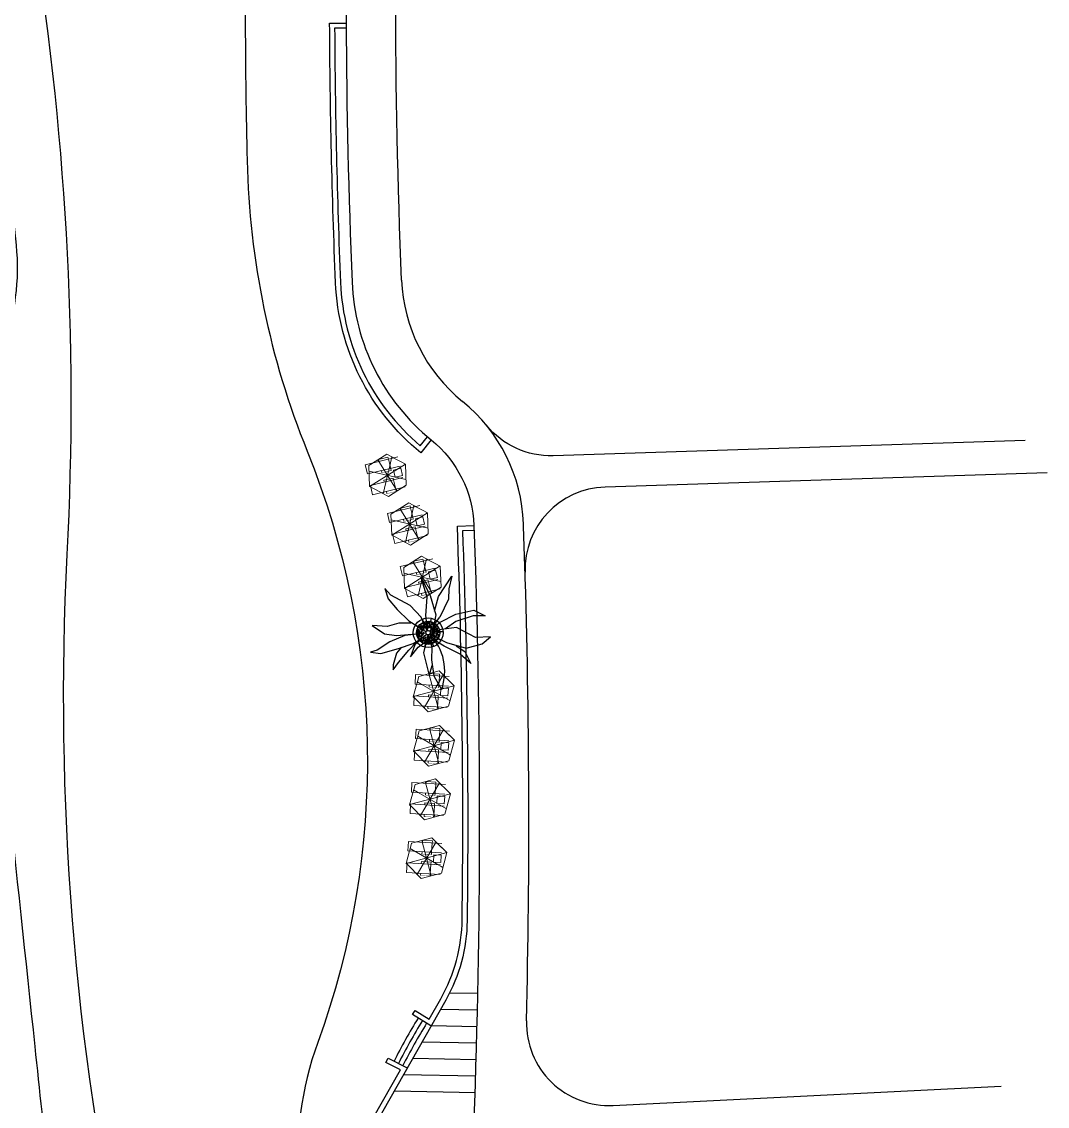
# Model space of a CAD drawing. Extents: x 309418 to 1212698, y 3438380 to 6877191.
# Drawn here: x 606320.7 to 606382.7, y 3438912.8 to 3438978.4 of the extents above; entities that cross this region are included whole.
import ezdxf

# ---------------------------------------------------------------- set-up
doc = ezdxf.new("R2010")
doc.units = 0
doc.header["$MEASUREMENT"] = 0
doc.set_wipeout_variables(frame=1)
for name, color, linetype in [('DRAFT LINES', 32, 'Continuous'), ('DRAFT-LINES', 10, 'Continuous'), ('HW-LS-XR-Base v1$0$LA-DT-STAIRS', 20, 'Continuous'), ('LA-HARD-PAVE-HATCH-MARBLE-TYPE (PV - MT-BG-01-AN - RA- ∅ - 01)', 227, 'Continuous'), ('LA-HARD-PAVE-HATCH-WOOD-TYPE( PV - WO-DW-01-∅ - ∅-∅ - 04)', 17, 'Continuous'), ('LA-HARD-PAVE-LINE-01', 30, 'Continuous'), ('LA-PLNT-PALMS', 251, 'Continuous'), ('LA-PLNT-TREE-TRUNK', 52, 'Continuous')]:
    doc.layers.add(name, color=color, linetype=linetype)
doc.layers.add('HW-LA-SF-LOUNGE CHAIRS', color=215, linetype='Continuous', lineweight=0)
doc.layers.add('L-CON-SF-CABANA', color=215, linetype='Continuous', lineweight=0)

# ---------------------------------------------------------------- blocks, each defined once
blk = doc.blocks.new('Lounge 1')
at = {"lineweight": 13, "extrusion": (0, 0, -1)}
blk.add_line((0.411, 1.439), (0.411, 0.859), dxfattribs=at)
blk.add_wipeout([(0.29, 0.859), (0.29, 0), (-0.29, 0), (-0.29, 0.859), (-0.411, 0.859), (-0.411, 1.439), (-0.29, 1.439), (-0.29, 2.03), (0.29, 2.03), (0.29, 1.439), (0.411, 1.439), (0.411, 0.859)])
at = {"extrusion": (0, 0, -1)}
for p, q in [((-0.29, 2.03), (-0.29, 0)), ((0.29, 2.03), (0.29, 0)), ((0.29, 0), (-0.29, 0))]:
    blk.add_line(p, q, dxfattribs=at)
at = {"lineweight": 13, "extrusion": (0, 0, -1)}
for p, q in [((-0.29, 1.439), (-0.411, 1.439)), ((-0.411, 1.439), (-0.411, 0.859)), ((0.411, 1.439), (0.29, 1.439)), ((-0.29, 0.859), (-0.411, 0.859)), ((0.411, 0.859), (0.29, 0.859))]:
    blk.add_line(p, q, dxfattribs=at)
blk.add_lwpolyline([(0.29, 1.439), (-0.29, 1.439)])
blk = doc.blocks.new('umbrella')
blk.add_lwpolyline([(-0.328, 1.236), (-1.23, 0.331), (-0.897, -0.902), (0.338, -1.231), (1.239, -0.326), (0.907, 0.907)], close=True)
for points in [[(0.329, -1.229), (-0.331, 1.235)], [(1.074, 0.287), (-1.064, -0.282)]]:
    blk.add_lwpolyline(points)
at = {"layer": 'L-CON-SF-CABANA', "extrusion": (0, 0, -1)}
for p, q in [((0.575, 0.995), (-0.571, -0.989)), ((-0.987, 0.575), (0.996, -0.57))]:
    blk.add_line(p, q, dxfattribs=at)
blk = doc.blocks.new('LA-SIDE TABLE-0')
at = {"layer": 'HW-LA-SF-LOUNGE CHAIRS'}
blk.add_lwpolyline([(-0.161, 0.157), (0.161, -0.157), (-0.153, -0.479), (-0.475, -0.166)], close=True, dxfattribs=at)
blk = doc.blocks.new('*U449')
at = {"layer": 'HW-LA-SF-LOUNGE CHAIRS', "rotation": 186.5204444387181}
blk.add_blockref('Lounge 1', (-0.779, 1.074), dxfattribs=at)
blk.add_blockref('Lounge 1', (0.513, 1.222), dxfattribs=at)
at = {"rotation": 230.7307162778564}
blk.add_blockref('LA-SIDE TABLE-0', (0.097, -0.869), dxfattribs=at)
at = {"layer": 'HW-LA-SF-LOUNGE CHAIRS', "rotation": 190.0294377165374}
blk.add_blockref('umbrella', (-0.003, 0.006), dxfattribs=at)
blk = doc.blocks.new('*U450')
at = {"layer": 'HW-LA-SF-LOUNGE CHAIRS', "rotation": 186.5204444387181}
blk.add_blockref('Lounge 1', (-0.779, 1.074), dxfattribs=at)
blk.add_blockref('Lounge 1', (0.513, 1.222), dxfattribs=at)
at = {"rotation": 230.7307162778564}
blk.add_blockref('LA-SIDE TABLE-0', (0.097, -0.869), dxfattribs=at)
at = {"layer": 'HW-LA-SF-LOUNGE CHAIRS', "rotation": 190.0294377165374}
blk.add_blockref('umbrella', (-0.003, 0.006), dxfattribs=at)
blk = doc.blocks.new('*U451')
at = {"layer": 'HW-LA-SF-LOUNGE CHAIRS', "rotation": 186.5204444387181}
blk.add_blockref('Lounge 1', (-0.779, 1.074), dxfattribs=at)
blk.add_blockref('Lounge 1', (0.513, 1.222), dxfattribs=at)
at = {"rotation": 230.7307162778564}
blk.add_blockref('LA-SIDE TABLE-0', (0.097, -0.869), dxfattribs=at)
at = {"layer": 'HW-LA-SF-LOUNGE CHAIRS', "rotation": 190.0294377165374}
blk.add_blockref('umbrella', (-0.003, 0.006), dxfattribs=at)
blk = doc.blocks.new('*U452')
at = {"layer": 'HW-LA-SF-LOUNGE CHAIRS', "rotation": 169.3070621231243}
blk.add_blockref('Lounge 1', (-0.426, 1.256), dxfattribs=at)
blk.add_blockref('Lounge 1', (0.851, 1.015), dxfattribs=at)
at = {"rotation": 213.5173339622626}
blk.add_blockref('LA-SIDE TABLE-0', (-0.164, -0.859), dxfattribs=at)
at = {"layer": 'HW-LA-SF-LOUNGE CHAIRS', "rotation": 172.8160554009435}
blk.add_blockref('umbrella', (-0.001, 0.006), dxfattribs=at)
blk = doc.blocks.new('*U453')
at = {"layer": 'HW-LA-SF-LOUNGE CHAIRS', "rotation": 169.3070621231243}
blk.add_blockref('Lounge 1', (-0.426, 1.256), dxfattribs=at)
blk.add_blockref('Lounge 1', (0.851, 1.015), dxfattribs=at)
at = {"rotation": 213.5173339622626}
blk.add_blockref('LA-SIDE TABLE-0', (-0.164, -0.859), dxfattribs=at)
at = {"layer": 'HW-LA-SF-LOUNGE CHAIRS', "rotation": 172.8160554009435}
blk.add_blockref('umbrella', (-0.001, 0.006), dxfattribs=at)
blk = doc.blocks.new('*U447')
at = {"layer": 'HW-LA-SF-LOUNGE CHAIRS', "rotation": 169.3070621231243}
blk.add_blockref('Lounge 1', (-0.426, 1.256), dxfattribs=at)
blk.add_blockref('Lounge 1', (0.851, 1.015), dxfattribs=at)
at = {"rotation": 213.5173339622626}
blk.add_blockref('LA-SIDE TABLE-0', (-0.164, -0.859), dxfattribs=at)
at = {"layer": 'HW-LA-SF-LOUNGE CHAIRS', "rotation": 172.8160554009435}
blk.add_blockref('umbrella', (-0.001, 0.006), dxfattribs=at)
blk = doc.blocks.new('*U448')
at = {"layer": 'HW-LA-SF-LOUNGE CHAIRS', "rotation": 169.3070621231243}
blk.add_blockref('Lounge 1', (-0.426, 1.256), dxfattribs=at)
blk.add_blockref('Lounge 1', (0.851, 1.015), dxfattribs=at)
at = {"rotation": 213.5173339622626}
blk.add_blockref('LA-SIDE TABLE-0', (-0.164, -0.859), dxfattribs=at)
at = {"layer": 'HW-LA-SF-LOUNGE CHAIRS', "rotation": 172.8160554009435}
blk.add_blockref('umbrella', (-0.001, 0.006), dxfattribs=at)
blk = doc.blocks.new('GH-B-LA-HD-FURN-Tree-Pit-140-C2')
blk.add_wipeout([(-0.285, 0.639), (-0.331, 0.617), (-0.371, 0.593), (-0.464, 0.524), (-0.509, 0.48), (-0.547, 0.437), (-0.566, 0.411), (-0.593, 0.373), (-0.614, 0.337), (-0.643, 0.276), (-0.665, 0.22), (-0.683, 0.154), (-0.692, 0.107), (-0.698, 0.047), (-0.7, 0.008), (-0.7, -0.016), (-0.696, -0.075), (-0.684, -0.149), (-0.657, -0.241), (-0.632, -0.301), (-0.605, -0.352), (-0.578, -0.395), (-0.516, -0.473), (-0.43, -0.552), (-0.377, -0.59), (-0.308, -0.629), (-0.192, -0.673), (-0.137, -0.686), (-0.026, -0.7), (0.028, -0.699), (0.16, -0.681), (0.232, -0.66), (0.287, -0.638), (0.411, -0.567), (0.473, -0.516), (0.517, -0.472), (0.565, -0.413), (0.608, -0.346), (0.66, -0.234), (0.679, -0.17), (0.695, -0.08), (0.699, 0.027), (0.674, 0.189), (0.649, 0.262), (0.618, 0.329), (0.576, 0.398), (0.529, 0.458), (0.47, 0.518), (0.414, 0.565), (0.336, 0.614), (0.277, 0.643), (0.234, 0.66), (0.176, 0.677), (0.135, 0.687), (0.1, 0.693), (0.045, 0.699), (0.004, 0.7), (-0.03, 0.699), (-0.071, 0.696), (-0.096, 0.693), (-0.124, 0.689), (-0.195, 0.672)])
at = {"linetype": 'Continuous', "ltscale": 7}
blk.add_circle((0, 0), 0.7, dxfattribs=at)
for centre, radius in [((0, 0), 0.7), ((-0.592, 0.009, 0), 0.0312), ((-0.526, 0.216, 0), 0.0751), ((-0.542, 0.345, 0), 0.0312), ((-0.482, 0.387, 0), 0.0312), ((-0.442, 0.118, 0), 0.0312), ((-0.432, -0.011, 0), 0.0312), ((-0.385, 0.277, 0), 0.0744), ((-0.38, 0.429, 0), 0.0489), ((-0.345, 0.538, 0), 0.0489), ((-0.319, 0.363, 0), 0.0312), ((-0.319, 0.189, 0), 0.0312), ((-0.223, 0.255, 0), 0.0751), ((-0.203, 0.436, 0), 0.0864), ((-0.239, 0.566, 0), 0.0312), ((-0.106, 0.624, 0), 0.0312), ((-0.046, 0.394, 0), 0.0751), ((-0.067, 0.526, 0), 0.0489), ((0.025, 0.561, 0), 0.0312), ((0.091, 0.494, 0), 0.0489), ((0.075, 0.397, 0), 0.0312), ((0.163, 0.33, 0), 0.0312), ((0.221, 0.245, 0), 0.0744), ((0.226, 0.418, 0), 0.0751), ((0.247, 0.56, 0), 0.0312), ((0.336, -0.05, 0), 0.0744), ((0.328, 0.519, 0), 0.0489), ((0.314, 0.186, 0), 0.0312), ((0.342, 0.102, 0), 0.0489), ((0.39, 0.277, 0), 0.0744), ((0.396, 0.429, 0), 0.0489), ((0.498, 0.095, 0), 0.0751), ((0.498, -0.073, 0), 0.0751), ((0.48, 0.346, 0), 0.0312), ((0.553, 0.255, 0), 0.0751), ((0.602, 0.143, 0), 0.0312), ((-0.664, -0.034, 0), 0.0312), ((-0.602, -0.135, 0), 0.0744), ((-0.523, -0.055, 0), 0.0312), ((-0.508, -0.414, 0), 0.0312), ((-0.505, -0.182, 0), 0.0312), ((-0.43, -0.174, 0), 0.0312), ((-0.406, -0.372, 0), 0.0489), ((-0.386, -0.273, 0), 0.0489), ((-0.327, -0.118, 0), 0.0744), ((-0.345, -0.437, 0), 0.0312), ((-0.285, -0.24, 0), 0.0489), ((-0.249, -0.546, 0), 0.0751), ((-0.229, -0.365, 0), 0.0864), ((-0.214, -0.155, 0), 0.0312), ((-0.175, -0.631, 0), 0.0312), ((-0.144, -0.505, 0), 0.0312), ((-0.11, -0.277, 0), 0.0489), ((-0.086, -0.557, 0), 0.0489), ((0.043, -0.574, 0), 0.0751), ((0.028, -0.318, 0), 0.0489), ((0.011, -0.474, 0), 0.0312), ((0.01, -0.669, 0), 0.0312), ((0.049, -0.404, 0), 0.0312), ((0.112, -0.242, 0), 0.0489), ((0.195, -0.556, 0), 0.0744), ((0.2, -0.382, 0), 0.0751), ((0.184, -0.17, 0), 0.0312), ((0.211, -0.253, 0), 0.0489), ((0.255, -0.157, 0), 0.0312), ((0.274, -0.477, 0), 0.0312), ((0.346, -0.263, 0), 0.0489), ((0.37, -0.372, 0), 0.0489), ((0.384, -0.154, 0), 0.0312), ((0.454, -0.455, 0), 0.0312), ((0.456, -0.261, 0), 0.0312), ((0.521, -0.179, 0), 0.0312)]:
    blk.add_circle(centre, radius)
for centre, radius, start, end in [((-0.141, 0.712, 0), 0.0489, 225.13359, 337.31896), ((0.053, 0.676, 0), 0.0744, 161.29619, 9.73208), ((0.228, 0.639, 0), 0.0312, 117.36186, 23.37918), ((-0.738, 0.073, 0), 0.0751, 300.56995, 48.13189), ((-0.667, 0.152, 0), 0.0312, 228.25091, 106.0031), ((-0.703, 0.259, 0), 0.0489, 338.95156, 340.5973), ((-0.617, 0.292, 0), 0.0312, 212.38699, 96.93294), ((-0.532, 0.493, 0), 0.0744, 249.8969, 24.44616), ((0.491, 0.534, 0), 0.0312, 191.31199, 263.52729), ((0.572, 0.436, 0), 0.0864, 143.86727, 290.7577), ((0.676, 0.067, 0), 0.0751, 82.37222, 288.96734), ((-0.683, -0.259, 0), 0.0489, 330.55443, 70.90521), ((-0.558, -0.308, 0), 0.0744, 243.04684, 174.73742), ((-0.568, -0.456, 0), 0.0312, 13.63317, 63.92155), ((-0.411, -0.524, 0), 0.0744, 297.59757, 166.13286), ((-0.345, -0.612, 0), 0.0312, 335.79609, 145.33578), ((0.145, -0.71, 0), 0.0751, 33.568, 169.58741), ((0.364, -0.524, 0), 0.0744, 340.2974, 269.33505), ((0.527, -0.546, 0), 0.0751, 97.23348, 170.67419), ((0.547, -0.365, 0), 0.0864, 29.69595, 262.86872), ((0.661, -0.083, 0), 0.0489, 40.76282, 304.86097), ((0.672, -0.262, 0), 0.0489, 95.69847, 221.74846), ((0.664, -0.168, 0), 0.0312, 47.4763, 284.07386), ((0.73, -0.03, 0), 0.0312, 164.22546, 190.99296), ((-0.126, -0.734, 0), 0.0751, 29.1719, 131.34724)]:
    blk.add_arc(centre, radius, start, end)
blk = doc.blocks.new('P200')
blk.add_lwpolyline([(0, -0.1), (0, 0.1)])
blk = doc.blocks.new('COARSE GRAVEL')
blk.add_wipeout([(0.677, 0.593), (0.693, 0.574), (0.693, 0.574), (0.73, 0.527), (0.758, 0.485), (0.793, 0.425), (0.81, 0.393), (0.831, 0.346), (0.85, 0.297), (0.867, 0.242), (0.883, 0.174), (0.894, 0.105), (0.899, 0.041), (0.9, -0.016), (0.898, -0.066), (0.892, -0.123), (0.88, -0.186), (0.867, -0.24), (0.848, -0.301), (0.82, -0.372), (0.79, -0.431), (0.757, -0.487), (0.72, -0.54), (0.681, -0.589), (0.641, -0.632), (0.605, -0.666), (0.579, -0.689), (0.53, -0.728), (0.477, -0.763), (0.444, -0.783), (0.404, -0.804), (0.374, -0.819), (0.305, -0.847), (0.25, -0.865), (0.153, -0.887), (0.088, -0.896), (0.02, -0.9), (-0.062, -0.898), (-0.179, -0.882), (-0.241, -0.867), (-0.295, -0.85), (-0.358, -0.826), (-0.43, -0.791), (-0.464, -0.771), (-0.526, -0.731), (-0.571, -0.696), (-0.616, -0.656), (-0.68, -0.59), (-0.714, -0.548), (-0.748, -0.5), (-0.791, -0.43), (-0.832, -0.343), (-0.866, -0.245), (-0.889, -0.14), (-0.899, -0.041), (-0.897, 0.077), (-0.881, 0.186), (-0.856, 0.277), (-0.839, 0.326), (-0.811, 0.39), (-0.778, 0.452), (-0.742, 0.509), (-0.702, 0.563), (-0.651, 0.621), (-0.592, 0.678), (-0.491, 0.754), (-0.4, 0.806), (-0.329, 0.838), (-0.192, 0.879), (-0.105, 0.894), (0.013, 0.9), (0.085, 0.896), (0.203, 0.877), (0.251, 0.864), (0.353, 0.828), (0.407, 0.803), (0.424, 0.794), (0.47, 0.768), (0.49, 0.755), (0.524, 0.732), (0.558, 0.706), (0.616, 0.656), (0.651, 0.622)])
at = {"rotation": 45.00000000604048}
blk.add_blockref('GH-B-LA-HD-FURN-Tree-Pit-140-C2', (0, 0), dxfattribs=at)
at = {"layer": 'LA-HARD-PAVE-HATCH-WOOD-TYPE( PV - WO-DW-01-∅ - ∅-∅ - 04)'}
blk.add_circle((0, 0), 0.9, dxfattribs=at)
at = {"layer": 'LA-HARD-PAVE-LINE-01'}
blk.add_circle((0, 0), 0.7, dxfattribs=at)
at = {"layer": 'LA-HARD-PAVE-HATCH-WOOD-TYPE( PV - WO-DW-01-∅ - ∅-∅ - 04)'}
for p, rotation in [((-0.24, 0.763), 197.4295865630063), ((0.252, 0.759), 161.6197243753375), ((-0.8, 0.013), 269.0493109383438), ((-0.641, 0.479), 233.239448750675), ((0.649, 0.468), 125.8098621876688), ((-0.656, -0.457), 304.8591731260126), ((0.633, -0.489), 52.28875968901892), ((0.8, -0.027), 88.09862187668766), ((-0.265, -0.755), 340.6690353136814), ((0.227, -0.767), 16.47889750135008)]:
    blk.add_blockref('P200', p, dxfattribs=dict(at, rotation=rotation))
blk = doc.blocks.new('GH-B-LA-PL-PALM')
for p, q in [((-1.517, 2.964), (-2.174, 3.082)), ((-2.174, 3.082), (-1.583, 2.408)), ((-0.725, 2.373), (-1.517, 2.964)), ((-2.808, 1.298), (-2.97, 2.047)), ((-2.97, 2.047), (-2.513, 1.474)), ((-1.583, 2.408), (-1.319, 1.141)), ((-0.226, 1.232), (-0.725, 2.373)), ((-2.513, 1.474), (-1.587, 0.875)), ((-1.933, 0.598), (-2.808, 1.298)), ((-1.587, 0.875), (-0.851, 0.675)), ((-1.319, 1.141), (-0.653, 0.504)), ((-0.022, 0.123), (-0.226, 1.232)), ((-0.955, 0.175), (-1.933, 0.598)), ((-0.955, 0.175), (-0.123, 0.023)), ((-0.653, 0.504), (-0.099, 0.076)), ((-0.585, -0.034), (-1.172, -0.045)), ((0.206, -1.184), (0.662, -1.757)), ((0.662, -1.757), (1.267, -2.163)), ((1.267, -2.163), (1.777, -2.915))]:
    blk.add_line(p, q)
for points in [[(-0.451, 1.808), (-0.499, 2.44), (-0.17, 3.188), (-0.209, 2.316), (0.031, 1.265), (0.106, 0.609)], [(0.075, 0.1), (0.543, 0.728), (1.155, 1.179), (1.809, 1.901), (2.162, 2.778)], [(0.112, 0.054), (1.131, 0.546), (1.977, 1.672), (1.392, 1.44)], [(-0.085, -0.091), (-0.721, -0.772), (-1.64, -1.411), (-2.332, -2.431), (-1.827, -1.319), (-1.132, -0.325), (-0.476, 0.023), (-0.125, 0.006)], [(0.484, -0.064), (1.072, -0.167), (1.803, 0.069), (1.06, 0.076), (0.462, 0.223)], [(-1.27, -0.522), (-2.104, -0.891), (-3.563, -1.025), (-2.852, -0.688), (-2.355, -0.309), (-1.172, -0.045)], [(-0.056, -0.112), (-0.459, -0.92), (-0.598, -1.887), (-0.356, -3.184), (-0.437, -3.729), (-0.092, -3.173), (0.082, -2.348), (0.165, -1.363), (0.015, -0.124)], [(0.089, -0.087), (1.018, -0.999), (1.885, -1.46), (2.766, -1.745), (3.106, -1.976), (2.762, -1.439), (1.868, -0.796), (1.076, -0.298), (0.553, -0.094), (0.123, -0.021)], [(1.682, -0.703), (2.163, -0.713), (2.841, -0.428), (3.079, -0.234), (2.524, -0.261), (1.55, -0.256), (0.968, -0.194)], [(1.777, -2.915), (1.7, -2.02), (1.329, -1.394), (0.682, -0.702)]]:
    blk.add_lwpolyline(points)
blk.add_arc((3.175, -0.24), 3.184, 108.55511, 173.42729)
at = {"layer": 'LA-PLNT-TREE-TRUNK'}
blk.add_circle((0, 0), 0.131, dxfattribs=at)

msp = doc.modelspace()

# ---------------------------------------------------------------- linework, layer by layer
at = {"layer": 'DRAFT LINES'}
for p, q in [((606382.73901, 3438951.1135), (606355.97867, 3438950.2534)), ((606356.47311, 3438912.83057), (606379.95176, 3438914.00057))]:
    msp.add_line(p, q, dxfattribs=at)
for points in [[(606343.6721, 3438962.78681, -0.02033504), (606343.65702, 3438997.40854, -0.36570831), (606352.37075, 3439006.92434, -0.0428839), (606366.13816, 3439007.50916, -0.22356508), (606373.68016, 3439003.55238)], [(606351.12635, 3438945.59885, 0.00122689), (606351.04374, 3438948.03945, 0.21630513), (606347.35699, 3438955.43716)], [(606381.39504, 3438953.07133), (606352.84007, 3438952.15355, -0.23395369), (606348.80308, 3438953.99285)]]:
    msp.add_lwpolyline(points, format="xyb", dxfattribs=at)
for centre, radius, start, end in [((606353.66365, 3438963.1977), 10, 182.3548603, 230.9006852), ((606356.13933, 3438945.25598), 5, 91.8401218, 181.7411642), ((605853.7706, 3438929.98477), 497.60079, 358.6135973, 1.7981636), ((606356.22426, 3438917.82438), 5, 178.6135957, 272.8528154)]:
    msp.add_arc(centre, radius, start, end, dxfattribs=at)
at = {"layer": 'DRAFT-LINES'}
for points in [[(606345.46499, 3438953.109), (606344.83432, 3438952.33294, -0.21504704), (606339.67548, 3438962.62246, -0.00913864), (606339.31694, 3438978.32884), (606340.31682, 3438978.33408)], [(606340.3184, 3438978.03409), (606339.61841, 3438978.03042, 0.00896413), (606339.97522, 3438962.63479, 0.20932564), (606344.79278, 3438952.75751), (606345.23217, 3438953.2982)], [(606345.44131, 3438917.64679), (606344.3363, 3438918.33159), (606344.49433, 3438918.5866), (606345.34413, 3438918.05995), (606346.04114, 3438919.29226, 0.12637095), (606347.33626, 3438924.09612, 0.01205601), (606347.04637, 3438947.89432), (606348.04571, 3438947.9306)], [(606348.0566, 3438947.6308), (606347.35697, 3438947.6054, -0.01194396), (606347.6353, 3438924.01389, -0.1263305), (606346.34019, 3438919.21162), (606341.69354, 3438910.99633, 0.25316354), (606341.60389, 3438906.23887), (606345.48485, 3438898.73056, -0.10431372), (606347.68035, 3438890.7726, 0.00888429), (606348.33376, 3438882.52754, 0.15429194), (606353.68759, 3438869.97046, -0.00499756), (606353.89729, 3438869.72108), (606354.44778, 3438870.15793)], [(606354.63427, 3438869.92293), (606353.85094, 3438869.30132, 0.0095993), (606353.45992, 3438869.7751, -0.15429194), (606348.03517, 3438882.49853, -0.00882176), (606347.38449, 3438890.69603, 0.10425051), (606345.1893, 3438898.64901), (606341.33739, 3438906.10111, -0.25316354), (606341.43241, 3438911.14402), (606343.60073, 3438914.97762), (606342.72083, 3438915.42066), (606342.85574, 3438915.68861), (606344.01687, 3438915.10397)]]:
    msp.add_lwpolyline(points, format="xyb", dxfattribs=at)
for points in [[(606346.57553, 3438919.65311), (606348.26273, 3438919.61774)], [(606346.03063, 3438918.66431), (606348.24177, 3438918.61796)], [(606345.47153, 3438917.67582), (606348.22081, 3438917.61818)], [(606344.91242, 3438916.68732), (606348.19985, 3438916.6184)], [(606344.35332, 3438915.69882), (606348.17889, 3438915.61862)], [(606343.79421, 3438914.71032), (606348.15793, 3438914.61884)], [(606343.23511, 3438913.72182), (606348.13697, 3438913.61906)]]:
    msp.add_lwpolyline(points, dxfattribs=at)
at = {"layer": 'HW-LS-XR-Base v1$0$LA-DT-STAIRS'}
for points in [[(606344.6763, 3438918.12088, 0.02209114), (606343.21301, 3438915.50872, 0.02209114)], [(606344.9313, 3438917.96285, 0.02209114), (606343.48096, 3438915.3738, 0.02209114)], [(606345.1863, 3438917.80482, 0.02209114), (606343.74891, 3438915.23889, 0.02209114)]]:
    msp.add_lwpolyline(points, format="xyb", dxfattribs=at)

# ---------------------------------------------------------------- next in the draw order: block references
at = {"layer": 'HW-LA-SF-LOUNGE CHAIRS', "rotation": 97.11939460951163}
for name, p in [('*U449', (606342.82009, 3438950.97117)), ('*U452', (606345.61359, 3438937.90218)), ('*U448', (606345.18244, 3438927.80695))]:
    msp.add_blockref(name, p, dxfattribs=at)
at = {"layer": 'LA-HARD-PAVE-HATCH-MARBLE-TYPE (PV - MT-BG-01-AN - RA- ∅ - 01)', "rotation": 6.135701135505339}
msp.add_blockref('COARSE GRAVEL', (606345.27735, 3438941.43828), dxfattribs=at)

# ---------------------------------------------------------------- next in the draw order: block references
at = {"layer": 'HW-LA-SF-LOUNGE CHAIRS', "rotation": 97.11939460951163}
for name, p in [('*U450', (606344.15449, 3438948.02578)), ('*U453', (606345.63716, 3438934.6044))]:
    msp.add_blockref(name, p, dxfattribs=at)

# ---------------------------------------------------------------- next in the draw order: block references
for name, p in [('*U451', (606344.93285, 3438944.80251)), ('*U447', (606345.39332, 3438931.36647))]:
    msp.add_blockref(name, p, dxfattribs=at)

# ---------------------------------------------------------------- next in the draw order: linework, layer by layer
at = {"layer": 'DRAFT LINES'}
msp.add_lwpolyline([(606327.86622, 3438834.18895, -0.40201528), (606322.63774, 3438838.72461, 0.00399203), (606320.41212, 3438860.96636, -0.19893596), (606322.75147, 3438868.95033, 0.19845624), (606325.55205, 3438878.47585, 0.00041433), (606322.33849, 3438908.47921, -0.0007267), (606321.49492, 3438916.40199, 0.00123263), (606318.06687, 3438948.2914, -0.11893283), (606319.52843, 3438958.72513, 0.12134454), (606320.36179, 3438964.88738), (606317.31945, 3438993.18832, -0.42878542), (606326.68654, 3439004.24058, 0.00289643), (606329.85049, 3439004.4414, -0.44426602), (606340.53652, 3438994.14212, 0.01835834), (606340.67463, 3438962.66355, 0.21504704), (606345.46499, 3438953.109, -0.21630513), (606348.04571, 3438947.9306, -0.01765999), (606348.07977, 3438913.00293, 0.03281001), (606349.03048, 3438882.59523, 0.15429194), (606354.21881, 3438870.42632, -0.15814121), (606358.26082, 3438860.74499, -0.00337914), (606359.37274, 3438845.95966, -0.41961014), (606349.89501, 3438835.28959)], format="xyb", dxfattribs=at)
at = {"layer": 'DRAFT LINES', "color": 4}
msp.add_lwpolyline([(606326.95766, 3438902.15745, -0.06547026), (606323.44365, 3438946.1772, 0.05405342), (606321.23656, 3438984.91947, -1.05419922), (606334.25649, 3438986.38583, 0.00945562), (606334.32343, 3438970.02855, 0.09054051), (606337.9549, 3438952.43864, -0.18520382), (606338.59671, 3438916.63201, 0.22118896), (606340.06308, 3438899.82609, -0.17413622), (606344.243, 3438876.53664, 0.12389372), (606345.31477, 3438863.04999, -1.54957169), (606327.17964, 3438864.8472, 0.17867944), (606329.71825, 3438879.65706, -0.03451454), (606328.53295, 3438889.93095, 0.0411615)], format="xyb", close=True, dxfattribs=at)

# ---------------------------------------------------------------- next in the draw order: block references
at = {"layer": 'LA-PLNT-PALMS', "rotation": 231.1357011280185}
msp.add_blockref('GH-B-LA-PL-PALM', (606345.27735, 3438941.43828), dxfattribs=at)

doc.saveas('drawing.dxf')
